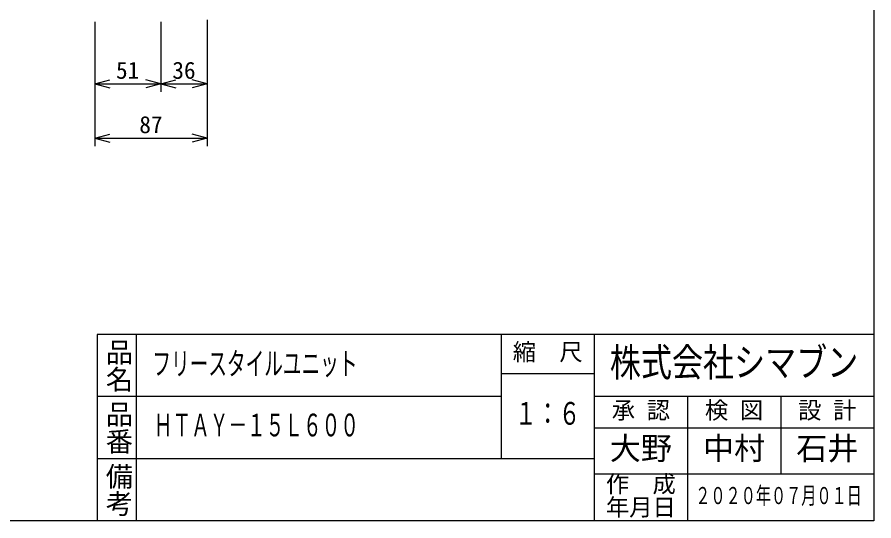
# Model space of a CAD drawing. Units: millimetres, scale not verified. Extents: x -819 to 819, y -558 to 522.
# Drawn here: x 157 to 819, y -558 to -169 of the extents above; entities that cross this region are included whole.
import ezdxf
from ezdxf.enums import TextEntityAlignment as Align

# ---------------------------------------------------------------- set-up
doc = ezdxf.new("R2010")
doc.units = ezdxf.units.MM
doc.header["$LTSCALE"] = 6
for name, color, linetype in [('0-5_寸法線', 7, 'Continuous'), ('0-7_枠細線', 5, 'Continuous'), ('0-8_枠中線', 5, 'Continuous')]:
    doc.layers.add(name, color=color, linetype=linetype)
doc.styles.add('@ＭＳ ゴシック', font='')
doc.styles.add('ＭＳ ゴシック', font='')
doc.styles.get('@ＭＳ ゴシック').set_extended_font_data('@MS Gothic')
doc.styles.get('ＭＳ ゴシック').set_extended_font_data('MS Gothic')

msp = doc.modelspace()

# ---------------------------------------------------------------- linework, layer by layer
at = {"layer": '0-5_寸法線'}
for p, q in [((304, -170.773), (304, -226.344)), ((304, -170.773), (304, -268.344)), ((217, -172.344), (217, -226.344)), ((217, -172.344), (217, -268.344)), ((268, -172.344), (268, -226.344)), ((217, -220.344), (228.591, -217.238)), ((268, -220.344), (256.409, -217.238)), ((268, -220.344), (279.591, -217.238)), ((304, -220.344), (292.409, -217.238)), ((217, -220.344), (228.591, -223.449)), ((217, -220.344), (268, -220.344)), ((268, -220.344), (256.409, -223.449)), ((268, -220.344), (279.591, -223.449)), ((268, -220.344), (304, -220.344)), ((304, -220.344), (292.409, -223.449)), ((217, -262.344), (228.591, -259.238)), ((217, -262.344), (228.591, -265.449)), ((217, -262.344), (304, -262.344)), ((304, -262.344), (292.409, -259.238)), ((304, -262.344), (292.409, -265.449))]:
    msp.add_line(p, q, dxfattribs=at)
at = {"layer": '0-7_枠細線'}
for p, q in [((249, -414), (249, -558)), ((531, -414), (531, -510)), ((603, -414), (603, -558)), ((531, -444), (603, -444)), ((531, -462), (219, -462)), ((819, -462), (603, -462)), ((675, -462), (675, -558)), ((747, -462), (747, -522)), ((603, -486), (819, -486)), ((603, -510), (219, -510)), ((819, -522), (603, -522))]:
    msp.add_line(p, q, dxfattribs=at)
at = {"layer": '0-8_枠中線'}
msp.add_lwpolyline([(-819, -558), (-819, 522), (819, 522), (819, -558)], close=True, dxfattribs=at)
msp.add_lwpolyline([(819, -414), (219, -414), (219, -558)], dxfattribs=at)

# ---------------------------------------------------------------- texts
at = {"layer": '0-5_寸法線', "style": 'ＭＳ ゴシック'}
for s, p in [('51', (233.5, -220.344)), ('36', (277, -220.344)), ('87', (251.5, -262.344))]:
    msp.add_text(s, height=13.2, dxfattribs=at).set_placement(p, align=Align.BOTTOM_LEFT)
at = {"layer": '0-7_枠細線', "style": '@ＭＳ ゴシック'}
for s, p in [('品名', (223.5, -417)), ('品番', (223.5, -465)), ('備考', (223.5, -513))]:
    msp.add_text(s, height=15.4, rotation=270, dxfattribs=at).set_placement(p, align=Align.BOTTOM_LEFT)
at = {"layer": '0-7_枠細線', "style": 'ＭＳ ゴシック'}
for s, height, p in [('縮\u3000尺', 13.2, (540, -438)), ('承 認', 13.2, (616.5, -483)), ('検 図', 13.2, (688.5, -483)), ('設 計', 13.2, (760.5, -483)), ('大野', 17.6, (615, -516)), ('中村', 17.6, (687, -516)), ('石井', 17.6, (759, -516)), ('作\u3000成', 13.2, (612, -540)), ('年月日', 13.2, (612, -558))]:
    msp.add_text(s, height=height, dxfattribs=at).set_placement(p, align=Align.BOTTOM_LEFT)
for s, height, width, p in [('株式会社シマブン', 21.99, 0.8, (615, -453)), ('フリースタイルユニット', 17.6, 0.6, (261.6, -450.564)), ('１：６', 17.6, 0.7, (541.8, -489)), ('ＨＴＡＹ－１５Ｌ６００', 17.6, 0.6, (262.717, -498)), ('２０２０年０７月０１日', 13.2, 0.65, (681, -549))]:
    msp.add_text(s, height=height, dxfattribs=dict(at, width=width)).set_placement(p, align=Align.BOTTOM_LEFT)

doc.saveas('drawing.dxf')
